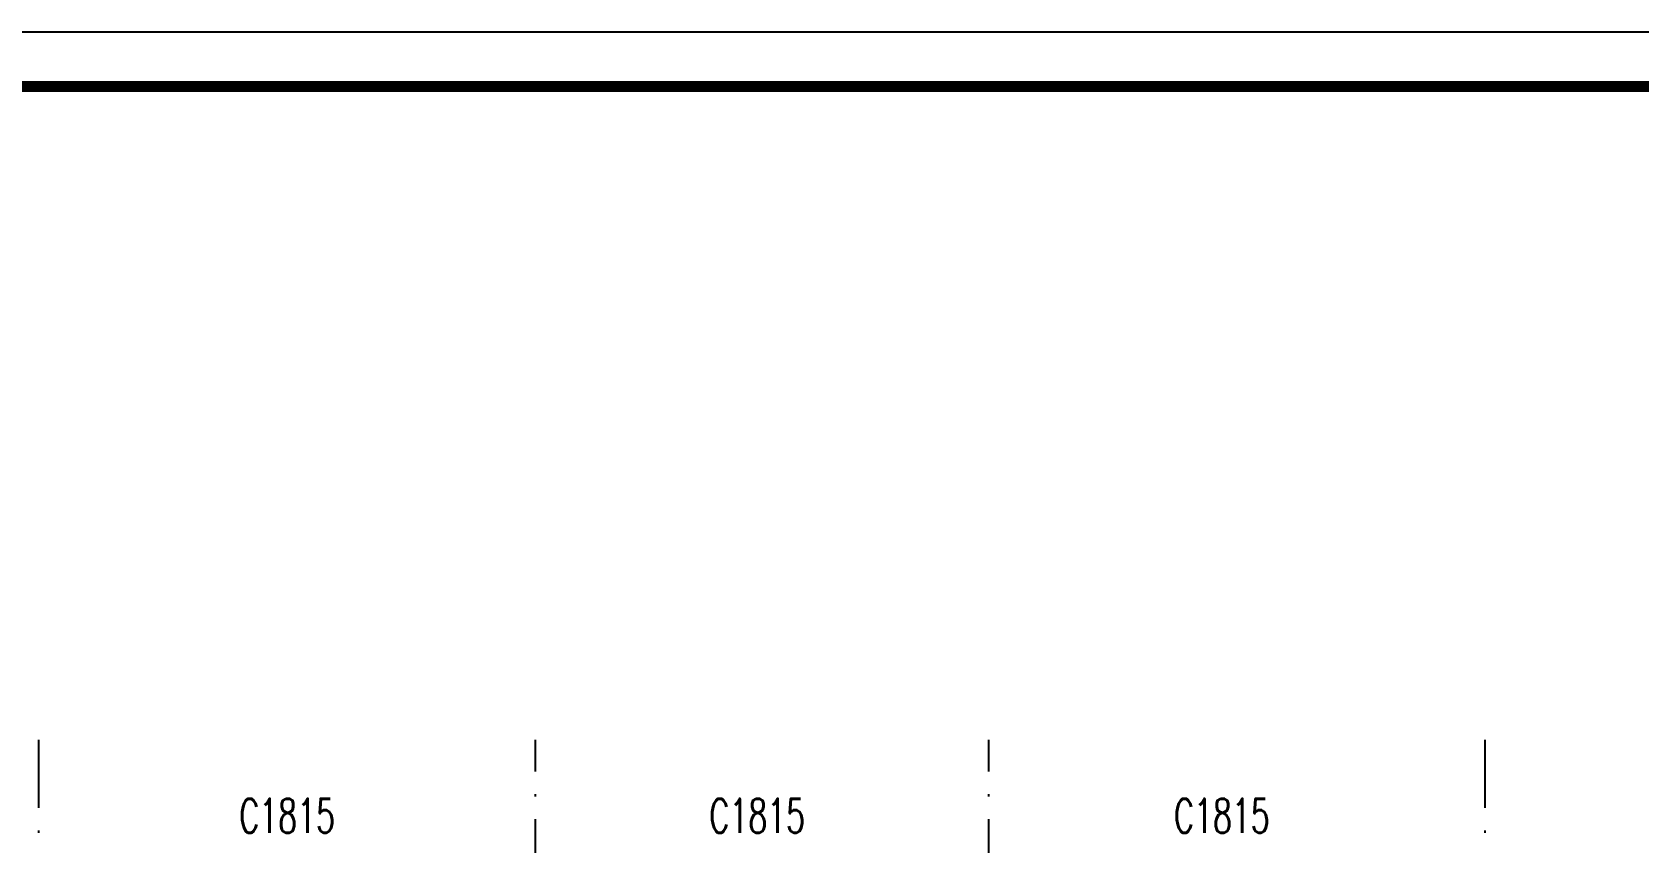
# Model space of a CAD drawing. Extents: x 68243 to 108563, y 14962 to 43474.
# Drawn here: x 84834 to 99011, y 36315 to 43474 of the extents above; entities that cross this region are included whole.
import ezdxf
from ezdxf.enums import TextEntityAlignment as Align

# ---------------------------------------------------------------- set-up
doc = ezdxf.new("R2010")
doc.units = 0
doc.header["$LTSCALE"] = 1000
doc.header["$MEASUREMENT"] = 0
doc.linetypes.add('DOTE', pattern=[2.42, 2, -0.2, 0.02, -0.2])
for name, color, linetype in [('A-DOTE', 1, 'Continuous'), ('A-WINDOW-TEXT', 7, 'Continuous'), ('A-立面看线', 7, 'Continuous')]:
    doc.layers.add(name, color=color, linetype=linetype)
doc.styles.add('_TCH_WINDOW', font='SIMPLEX', dxfattribs={"height": 3.5, "bigfont": 'GBCBIG'})

msp = doc.modelspace()

# ---------------------------------------------------------------- linework, layer by layer
at = {"layer": 'A-DOTE', "linetype": 'DOTE'}
for p, q in [((84894, 24525), (84894, 37225)), ((89274, 32105), (89274, 37225)), ((93274, 32105), (93274, 37225)), ((97654, 24525), (97654, 37225))]:
    msp.add_line(p, q, dxfattribs=at)
at = {"layer": 'A-立面看线'}
msp.add_lwpolyline([(68243, 14962), (108563, 14962), (108563, 43474), (68243, 43474)], close=True, dxfattribs=at)
at = {"layer": 'A-立面看线', "const_width": 96}
msp.add_lwpolyline([(70643, 15442), (108083, 15442), (108083, 42994), (70643, 42994)], close=True, dxfattribs=at)

# ---------------------------------------------------------------- texts
at = {"layer": 'A-WINDOW-TEXT', "style": '_TCH_WINDOW', "width": 0.65}
for p in [(87084, 36555), (91232, 36555), (95332, 36555)]:
    msp.add_text('C1815', height=300, dxfattribs=at).set_placement(p, align=Align.MIDDLE_CENTER)

doc.saveas('drawing.dxf')
